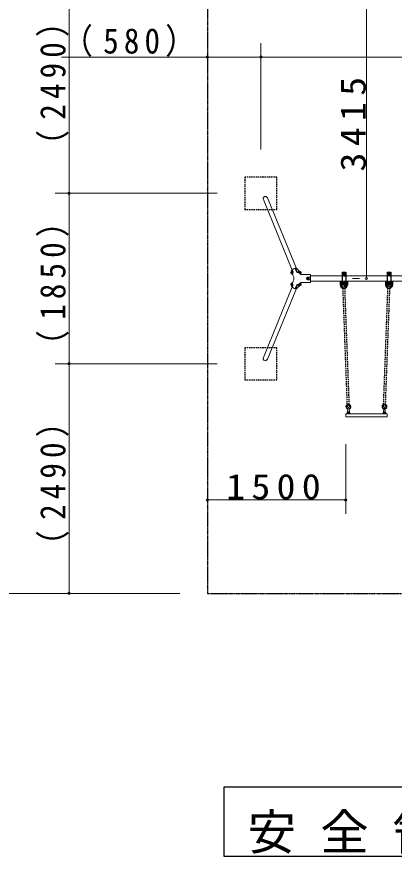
# Model space of a CAD drawing. Units: millimetres, scale not verified, with parts at other scales. Extents: x -35408 to 50, y -49934 to 13350.
# Drawn here: x -7526 to -6162, y 2678 to 5713 of the extents above; entities that cross this region are included whole.
import ezdxf

# ---------------------------------------------------------------- set-up
doc = ezdxf.new("R2010")
doc.units = ezdxf.units.MM
doc.linetypes.add('USER3', pattern=[8, 3, -1, 1, -1, 1, -1])
doc.linetypes.add('USER4', pattern=[8, 5, -3])
doc.layers.add('線', color=2, linetype='Continuous', lineweight=25)
doc.layers.add('補助', color=2, linetype='Continuous', lineweight=25)
doc.styles.add('ＭＳ ゴシック', font='')
doc.styles.get('ＭＳ ゴシック').set_extended_font_data('MS Gothic')

# ---------------------------------------------------------------- blocks, each defined once
blk = doc.blocks.new('dimension_origin')
at = {"color": 0, "linetype": 'Continuous', "lineweight": -2}
blk.add_circle((0, 0), 1.25, dxfattribs=at)

msp = doc.modelspace()

# ---------------------------------------------------------------- linework, layer by layer
at = {"layer": '線', "color": 7, "lineweight": 13}
for p, q in [((-6530.077, 4796.273), (-6634.52, 5051.58)), ((-6515.175, 4802.631), (-6619.526, 5057.713)), ((-6532.196, 4790.788), (-6531.786, 4796.273)), ((-6531.786, 4796.273), (-6529.966, 4796.273)), ((-6504.356, 4786.212), (-6508.555, 4796.478)), ((-6530.812, 4783.03), (-6531.054, 4783.621)), ((-6528.836, 4782.676), (-6530.244, 4782.676)), ((-6526.298, 4776.473), (-6528.836, 4782.676)), ((-6500.813, 4781.083), (-6501.657, 4783.145)), ((-6500.813, 4781.083), (-6463.575, 4781.083)), ((-6463.575, 4771.417), (-6473.575, 4771.417)), ((-6463.575, 4781.083), (-6463.575, 4751.75)), ((-6463.575, 4776.5), (-6350.241, 4776.5)), ((-6336.908, 4776.5), (-6186.908, 4776.5)), ((-6173.575, 4776.5), (-5973.575, 4776.5)), ((-6530.077, 4736.56), (-6634.52, 4481.254)), ((-6532.196, 4742.045), (-6531.786, 4736.56)), ((-6531.786, 4736.56), (-6529.966, 4736.56)), ((-6530.812, 4749.804), (-6531.054, 4749.212)), ((-6528.836, 4750.158), (-6530.244, 4750.158)), ((-6526.298, 4756.36), (-6528.836, 4750.158)), ((-6504.356, 4746.622), (-6508.555, 4736.356)), ((-6508.474, 4736.56), (-6506.64, 4736.56)), ((-6500.813, 4751.75), (-6501.657, 4749.689)), ((-6500.813, 4751.75), (-6463.575, 4751.75)), ((-6463.575, 4761.417), (-6473.575, 4761.417)), ((-6463.575, 4756.333), (-6350.241, 4756.333)), ((-6336.908, 4756.333), (-6186.908, 4756.333)), ((-6173.575, 4756.333), (-5973.575, 4756.333)), ((-6515.175, 4730.202), (-6619.526, 4475.12)), ((-6331.908, 4278.184), (-6331.908, 4280.717)), ((-6331.508, 4281.117), (-6322.308, 4281.117)), ((-6330.145, 4282.347), (-6328.902, 4298.273)), ((-6323.671, 4282.347), (-6324.914, 4298.273)), ((-6321.908, 4278.184), (-6321.908, 4280.717)), ((-6201.908, 4278.184), (-6201.908, 4280.717)), ((-6201.508, 4281.117), (-6192.308, 4281.117)), ((-6200.145, 4282.347), (-6198.902, 4298.273)), ((-6193.671, 4282.347), (-6194.914, 4298.273)), ((-6191.908, 4278.184), (-6191.908, 4280.717)), ((-6336.908, 4276.117), (-6336.908, 4267.784)), ((-6335.241, 4277.784), (-6188.575, 4277.784)), ((-6335.241, 4266.117), (-6188.575, 4266.117)), ((-6331.508, 4277.784), (-6322.308, 4277.784)), ((-6201.508, 4277.784), (-6192.308, 4277.784)), ((-6186.908, 4276.117), (-6186.908, 4267.784))]:
    msp.add_line(p, q, dxfattribs=at)
at = {"layer": '線'}
for p, q in [((-6530.125, 4792.213), (-6531.786, 4796.273)), ((-6528.305, 4792.213), (-6529.966, 4796.273)), ((-6512.797, 4788.076), (-6519.028, 4803.305)), ((-6518.445, 4801.881), (-6518.338, 4803.302)), ((-6512.492, 4789.01), (-6518.338, 4803.302)), ((-6508.474, 4796.273), (-6506.64, 4796.273)), ((-6504.979, 4792.213), (-6506.64, 4796.273)), ((-6533.859, 4784.455), (-6534.05, 4784.723)), ((-6533.859, 4790.788), (-6534.039, 4790.536)), ((-6533.597, 4790.788), (-6533.859, 4790.788)), ((-6533.859, 4784.455), (-6533.597, 4784.455)), ((-6530.972, 4790.788), (-6533.597, 4790.788)), ((-6533.597, 4784.455), (-6530.972, 4784.455)), ((-6532.907, 4787.621), (-6530.654, 4787.621)), ((-6531.289, 4791.621), (-6530.468, 4791.621)), ((-6531.289, 4783.621), (-6530.468, 4783.621)), ((-6530.654, 4787.621), (-6530.972, 4790.788)), ((-6530.972, 4784.455), (-6530.654, 4787.621)), ((-6504.82, 4791.621), (-6504.502, 4791.621)), ((-6504.194, 4791.205), (-6503.517, 4791.205)), ((-6500.291, 4790.788), (-6503.226, 4790.788)), ((-6499.973, 4787.621), (-6502.882, 4787.621)), ((-6502.513, 4784.455), (-6500.291, 4784.455)), ((-6500.271, 4790.788), (-6500.291, 4790.788)), ((-6500.291, 4784.455), (-6500.271, 4784.455)), ((-6475.403, 4769.583), (-6477.231, 4766.417)), ((-6477.231, 4766.417), (-6475.403, 4763.25)), ((-6471.746, 4769.583), (-6475.403, 4769.583)), ((-6469.918, 4766.417), (-6471.746, 4769.583)), ((-6471.746, 4763.25), (-6469.918, 4766.417)), ((-6350.241, 4789.75), (-6336.908, 4789.75)), ((-6350.241, 4789.75), (-6350.241, 4743.083)), ((-6349.567, 4778.354), (-6337.567, 4778.354)), ((-6343.555, 4788.419), (-6346.721, 4786.591)), ((-6346.721, 4786.591), (-6346.721, 4782.934)), ((-6346.721, 4782.934), (-6343.555, 4781.106)), ((-6340.388, 4786.591), (-6343.555, 4788.419)), ((-6343.555, 4781.106), (-6340.388, 4782.934)), ((-6340.388, 4782.934), (-6340.388, 4786.591)), ((-6336.908, 4789.75), (-6336.908, 4743.083)), ((-6186.908, 4789.75), (-6173.575, 4789.75)), ((-6186.908, 4789.75), (-6186.908, 4743.083)), ((-6186.233, 4778.354), (-6174.233, 4778.354)), ((-6180.221, 4788.419), (-6183.388, 4786.591)), ((-6183.388, 4786.591), (-6183.388, 4782.934)), ((-6183.388, 4782.934), (-6180.221, 4781.106)), ((-6177.055, 4786.591), (-6180.221, 4788.419)), ((-6180.221, 4781.106), (-6177.055, 4782.934)), ((-6177.055, 4782.934), (-6177.055, 4786.591)), ((-6173.575, 4789.75), (-6173.575, 4743.083)), ((-6533.859, 4742.045), (-6534.05, 4742.314)), ((-6533.859, 4748.379), (-6534.039, 4748.127)), ((-6533.597, 4748.379), (-6533.859, 4748.379)), ((-6533.859, 4742.045), (-6533.597, 4742.045)), ((-6530.972, 4748.379), (-6533.597, 4748.379)), ((-6533.597, 4742.045), (-6530.972, 4742.045)), ((-6532.907, 4745.212), (-6530.654, 4745.212)), ((-6530.125, 4740.621), (-6531.786, 4736.56)), ((-6531.289, 4749.212), (-6530.468, 4749.212)), ((-6531.289, 4741.212), (-6530.468, 4741.212)), ((-6530.654, 4745.212), (-6530.972, 4748.379)), ((-6530.972, 4742.045), (-6530.654, 4745.212)), ((-6528.305, 4740.621), (-6529.966, 4736.56)), ((-6512.797, 4744.757), (-6519.028, 4729.528)), ((-6512.492, 4743.823), (-6518.338, 4729.532)), ((-6504.979, 4740.621), (-6506.64, 4736.56)), ((-6504.82, 4741.212), (-6504.502, 4741.212)), ((-6504.194, 4741.629), (-6503.517, 4741.629)), ((-6503.226, 4742.045), (-6500.291, 4742.045)), ((-6499.973, 4745.212), (-6502.882, 4745.212)), ((-6500.291, 4748.379), (-6502.513, 4748.379)), ((-6500.271, 4748.379), (-6500.291, 4748.379)), ((-6500.291, 4742.045), (-6500.271, 4742.045)), ((-6475.403, 4763.25), (-6471.746, 4763.25)), ((-6356.575, 4756.333), (-6356.575, 4743.917)), ((-6352.241, 4756.333), (-6352.241, 4743.917)), ((-6350.241, 4743.083), (-6336.908, 4743.083)), ((-6349.575, 4754.479), (-6337.575, 4754.479)), ((-6343.575, 4751.732), (-6346.741, 4749.904)), ((-6346.741, 4749.904), (-6346.741, 4746.247)), ((-6346.741, 4746.247), (-6343.575, 4744.419)), ((-6340.408, 4749.904), (-6343.575, 4751.732)), ((-6343.575, 4744.419), (-6340.408, 4746.247)), ((-6340.408, 4746.247), (-6340.408, 4749.904)), ((-6334.908, 4756.333), (-6334.908, 4743.917)), ((-6334.908, 4750.583), (-6330.575, 4750.583)), ((-6330.575, 4756.333), (-6330.575, 4743.917)), ((-6193.241, 4756.333), (-6193.241, 4743.917)), ((-6188.908, 4756.333), (-6188.908, 4743.917)), ((-6186.908, 4743.083), (-6173.575, 4743.083)), ((-6186.241, 4754.479), (-6174.241, 4754.479)), ((-6180.241, 4751.732), (-6183.408, 4749.904)), ((-6183.408, 4749.904), (-6183.408, 4746.247)), ((-6183.408, 4746.247), (-6180.241, 4744.419)), ((-6177.075, 4749.904), (-6180.241, 4751.732)), ((-6180.241, 4744.419), (-6177.075, 4746.247)), ((-6177.075, 4746.247), (-6177.075, 4749.904)), ((-6171.575, 4756.333), (-6171.575, 4743.917)), ((-6171.575, 4750.583), (-6167.241, 4750.583)), ((-6167.241, 4756.333), (-6167.241, 4743.917)), ((-6518.445, 4730.952), (-6518.338, 4729.532)), ((-6330.491, 4282.117), (-6323.325, 4282.117)), ((-6330.491, 4282.117), (-6330.491, 4281.117)), ((-6330.491, 4281.117), (-6323.325, 4281.117)), ((-6330.408, 4282.451), (-6330.408, 4282.117)), ((-6330.408, 4282.451), (-6323.408, 4282.451)), ((-6330.408, 4282.117), (-6323.408, 4282.117)), ((-6328.575, 4284.051), (-6325.241, 4284.051)), ((-6323.704, 4281.117), (-6323.972, 4282.117)), ((-6323.325, 4281.117), (-6323.593, 4282.117)), ((-6323.408, 4282.451), (-6323.408, 4282.117)), ((-6323.325, 4282.117), (-6323.325, 4281.117)), ((-6200.491, 4282.117), (-6193.325, 4282.117)), ((-6200.491, 4282.117), (-6200.491, 4281.117)), ((-6200.491, 4281.117), (-6193.325, 4281.117)), ((-6200.408, 4282.451), (-6200.408, 4282.117)), ((-6200.408, 4282.451), (-6193.408, 4282.451)), ((-6200.408, 4282.117), (-6193.408, 4282.117)), ((-6198.575, 4284.051), (-6195.241, 4284.051)), ((-6193.704, 4281.117), (-6193.972, 4282.117)), ((-6193.325, 4281.117), (-6193.593, 4282.117)), ((-6193.408, 4282.451), (-6193.408, 4282.117)), ((-6193.325, 4282.117), (-6193.325, 4281.117))]:
    msp.add_line(p, q, dxfattribs=at)
at = {"layer": '線', "color": 4, "linetype": 'USER4'}
for p, q in [((-6350.241, 4776.5), (-6336.908, 4776.5)), ((-6186.908, 4776.5), (-6173.575, 4776.5)), ((-6350.241, 4756.333), (-6336.908, 4756.333)), ((-6330.58, 4302.65), (-6347.072, 4743.786)), ((-6323.585, 4302.912), (-6340.077, 4744.047)), ((-6200.231, 4302.912), (-6183.739, 4744.047)), ((-6193.236, 4302.65), (-6176.744, 4743.786)), ((-6186.908, 4756.333), (-6173.575, 4756.333))]:
    msp.add_line(p, q, dxfattribs=at)
at = {"layer": '線', "linetype": 'USER3'}
msp.add_lwpolyline([(-6836.908, 3628.083), (-4316.908, 3628.083), (-4316.908, 5904.75), (-6836.908, 5904.75)], close=True, dxfattribs=at)
at = {"layer": '線', "color": 4, "linetype": 'USER4'}
for points in [[(-6701.908, 5016.417), (-6585.241, 5016.417), (-6585.241, 5133.083), (-6701.908, 5133.083)], [(-6701.908, 4399.75), (-6585.241, 4399.75), (-6585.241, 4516.417), (-6701.908, 4516.417)]]:
    msp.add_lwpolyline(points, close=True, dxfattribs=at)
at = {"layer": '線'}
for centre, radius in [((-6473.575, 4766.417), 4), ((-6473.575, 4766.417), 3.167), ((-6343.555, 4784.762), 4), ((-6343.555, 4784.762), 3.167), ((-6180.221, 4784.762), 4), ((-6180.221, 4784.762), 3.167), ((-6343.575, 4748.075), 4), ((-6343.575, 4748.075), 3.167), ((-6180.241, 4748.075), 4), ((-6180.241, 4748.075), 3.167)]:
    msp.add_circle(centre, radius, dxfattribs=at)
for centre, radius, start, end in [((-6553.104, 4785.717), 23.88, 357.41378, 15.78562), ((-6527.958, 4785.717), 23.88, 0.70191, 15.78562), ((-6500.071, 4787.621), 2.667, 272.36259, 87.63741), ((-6553.104, 4747.117), 23.88, 344.21438, 2.58622), ((-6527.958, 4747.117), 23.88, 344.21438, 359.29809), ((-6500.071, 4745.212), 2.667, 272.36259, 87.63741), ((-6343.575, 4743.917), 13, 180, 0), ((-6343.575, 4743.917), 8.667, 180, 0), ((-6180.241, 4743.917), 13, 180, 0), ((-6180.241, 4743.917), 8.667, 180, 0), ((-6326.908, 4280.291), 4.113, 113.90552, 148.31866), ((-6326.908, 4280.291), 4.113, 31.68134, 66.09448), ((-6196.908, 4280.291), 4.113, 113.90552, 148.31866), ((-6196.908, 4280.291), 4.113, 31.68134, 66.09448)]:
    msp.add_arc(centre, radius, start, end, dxfattribs=at)
at = {"layer": '線', "color": 7, "lineweight": 13}
for centre, radius, start, end in [((-6550.88, 4766.417), 26.559, 337.75105, 22.24895), ((-6473.575, 4766.417), 5, 90, 270), ((-6327.082, 4302.781), 9, 92.14107, 256.17924), ((-6327.082, 4302.781), 6.667, 92.14107, 252.8573), ((-6327.082, 4302.781), 9, 286.07159, 92.14107), ((-6327.082, 4302.781), 6.667, 290.22522, 92.14107), ((-6196.734, 4302.781), 9, 87.85894, 253.92842), ((-6196.734, 4302.781), 6.667, 87.85894, 249.77479), ((-6196.734, 4302.781), 6.667, 287.14271, 87.85894), ((-6196.734, 4302.781), 9, 283.82077, 87.85894), ((-6331.508, 4280.717), 0.4, 90, 180), ((-6331.475, 4282.451), 1.333, 270, 355.53578), ((-6326.908, 4298.117), 2, 4.46422, 175.53578), ((-6322.341, 4282.451), 1.333, 184.46422, 270), ((-6322.308, 4280.717), 0.4, 0, 90), ((-6201.508, 4280.717), 0.4, 90, 180), ((-6201.475, 4282.451), 1.333, 270, 355.53578), ((-6196.908, 4298.117), 2, 4.46422, 175.53578), ((-6192.341, 4282.451), 1.333, 184.46422, 270), ((-6192.308, 4280.717), 0.4, 0, 90), ((-6335.241, 4276.117), 1.667, 90, 180), ((-6335.241, 4267.784), 1.667, 180, 270), ((-6331.508, 4278.184), 0.4, 180, 270), ((-6322.308, 4278.184), 0.4, 270, 0), ((-6201.508, 4278.184), 0.4, 180, 270), ((-6192.308, 4278.184), 0.4, 270, 0), ((-6188.575, 4276.117), 1.667, 0, 90), ((-6188.575, 4267.784), 1.667, 270, 0)]:
    msp.add_arc(centre, radius, start, end, dxfattribs=at)
for centre, major_axis, ratio, start_param, end_param in [((-6627.023, 5054.647), (-3.383, 8.27), 0.906514, 4.71238898, 7.85398163), ((-6518.835, 4791.682), (-11.724, -4.796), 0.906974, 4.37253431, 5.45487231), ((-6520.279, 4791.682), (-11.724, -4.796), 0.906974, 3.14159265, 4.20126595), ((-6530.244, 4784.639), (0, -1.963), 0.507131, 5.67511878, 6.28318531), ((-6530.244, 4748.194), (0, 1.963), 0.507131, 0, 0.60806652), ((-6518.835, 4741.152), (-11.724, 4.796), 0.906974, 0.82831299, 1.910651), ((-6520.279, 4741.152), (-11.724, 4.796), 0.906974, 2.08191936, 3.14159265), ((-6627.023, 4478.187), (-3.383, -8.27), 0.906514, 4.71238898, 7.85398163)]:
    msp.add_ellipse(centre, major_axis=major_axis, ratio=ratio, start_param=start_param, end_param=end_param, dxfattribs=at)
at = {"layer": '線'}
for centre in [(-6533.915, 4787.621), (-6533.915, 4745.212)]:
    msp.add_ellipse(centre, major_axis=(0, -3), ratio=0.173648, dxfattribs=at)
for centre, major_axis, ratio, start_param, end_param in [((-6533.066, 4789.205), (0.159, -1.583), 0.233139, 3.14159265, 6.23645151), ((-6533.066, 4786.038), (0.159, 1.583), 0.233139, 0.0467338, 3.14159265), ((-6531.289, 4787.621), (0, 4), 0.173648, 2.4843285, 6.94044946), ((-6530.244, 4784.639), (0, -1.963), 0.507131, 5.67511878, 7.85398163), ((-6530.468, 4787.621), (0, 4), 0.173648, 3.14159265, 6.28318531), ((-6513.173, 4777.843), (11.711, 4.791), 0.782052, 0.05658042, 1.23057601), ((-6514.959, 4778.678), (11.711, 4.791), 0.782052, 0.53468094, 1.05909327), ((-6504.502, 4787.621), (0, 4), 0.173648, 4.25384639, 6.28318531), ((-6503.517, 4787.621), (0, 3.583), 0.173648, 3.93507632, 6.28318531), ((-6500.131, 4789.205), (0.158, -1.583), 0.232753, 6.28318531, 9.37839809), ((-6500.131, 4786.038), (0.158, 1.583), 0.232753, 3.18797253, 6.28318531), ((-6500.235, 4787.621), (0, 3), 0.173648, 4.43878695, 4.98599101), ((-6533.066, 4746.795), (0.159, -1.583), 0.233139, 3.14159265, 6.23645151), ((-6533.066, 4743.629), (0.159, 1.583), 0.233139, 0.0467338, 3.14159265), ((-6531.289, 4745.212), (0, 4), 0.173648, 2.4843285, 6.94044946), ((-6530.244, 4748.194), (0, 1.963), 0.507131, 4.71238898, 6.89125183), ((-6530.468, 4745.212), (0, 4), 0.173648, 3.14159265, 6.28318531), ((-6513.173, 4754.99), (11.711, -4.791), 0.782052, 5.05260929, 6.22660489), ((-6514.959, 4754.155), (11.711, -4.791), 0.782052, 5.22409204, 5.74850437), ((-6504.502, 4745.212), (0, 4), 0.173648, 3.14159265, 5.1709316), ((-6503.517, 4745.212), (0, 3.583), 0.173648, 3.14159265, 5.48970186), ((-6500.131, 4746.795), (0.158, -1.583), 0.232753, 6.28318531, 9.37839809), ((-6500.131, 4743.629), (0.158, 1.583), 0.232753, 3.18797253, 6.28318531), ((-6500.235, 4745.212), (0, 3), 0.173648, 4.43878695, 4.98599101)]:
    msp.add_ellipse(centre, major_axis=major_axis, ratio=ratio, start_param=start_param, end_param=end_param, dxfattribs=at)
for points, knots in [([(-6528.846, 4785.659), (-6528.854, 4785.559), (-6528.861, 4785.46), (-6528.868, 4785.361), (-6528.875, 4785.261), (-6528.88, 4785.162), (-6528.885, 4785.063), (-6528.89, 4784.963), (-6528.894, 4784.864), (-6528.897, 4784.764), (-6528.9, 4784.665), (-6528.902, 4784.565), (-6528.904, 4784.466), (-6528.905, 4784.366), (-6528.906, 4784.267), (-6528.905, 4784.167), (-6528.905, 4784.067), (-6528.904, 4783.968), (-6528.902, 4783.868), (-6528.9, 4783.769), (-6528.897, 4783.669), (-6528.893, 4783.57), (-6528.889, 4783.47), (-6528.885, 4783.371), (-6528.879, 4783.271), (-6528.874, 4783.172), (-6528.867, 4783.073), (-6528.86, 4782.973), (-6528.853, 4782.874), (-6528.844, 4782.775), (-6528.836, 4782.676)], [0, 0, 0, 0, 1, 1, 1, 2, 2, 2, 3, 3, 3, 4, 4, 4, 5, 5, 5, 6, 6, 6, 7, 7, 7, 8, 8, 8, 9, 9, 9, 10, 10, 10, 10]), ([(-6528.305, 4792.213), (-6528.269, 4792.069), (-6528.232, 4791.926), (-6528.202, 4791.781), (-6528.172, 4791.637), (-6528.144, 4791.491), (-6528.124, 4791.345), (-6528.103, 4791.198), (-6528.086, 4791.051), (-6528.077, 4790.903), (-6528.068, 4790.756), (-6528.064, 4790.608), (-6528.069, 4790.46), (-6528.075, 4790.312), (-6528.089, 4790.165), (-6528.108, 4790.018), (-6528.128, 4789.872), (-6528.157, 4789.726), (-6528.187, 4789.582), (-6528.218, 4789.437), (-6528.255, 4789.294), (-6528.292, 4789.151), (-6528.33, 4789.007), (-6528.371, 4788.865), (-6528.41, 4788.723), (-6528.449, 4788.58), (-6528.49, 4788.438), (-6528.527, 4788.295), (-6528.564, 4788.152), (-6528.601, 4788.008), (-6528.632, 4787.864), (-6528.663, 4787.719), (-6528.69, 4787.573), (-6528.712, 4787.427), (-6528.735, 4787.281), (-6528.753, 4787.134), (-6528.768, 4786.987), (-6528.784, 4786.84), (-6528.795, 4786.693), (-6528.805, 4786.545), (-6528.815, 4786.398), (-6528.822, 4786.25), (-6528.829, 4786.102), (-6528.836, 4785.954), (-6528.841, 4785.806), (-6528.846, 4785.659)], [0, 0, 0, 0, 1, 1, 1, 2, 2, 2, 3, 3, 3, 4, 4, 4, 5, 5, 5, 6, 6, 6, 7, 7, 7, 8, 8, 8, 9, 9, 9, 10, 10, 10, 11, 11, 11, 12, 12, 12, 13, 13, 13, 14, 14, 14, 15, 15, 15, 15]), ([(-6528.846, 4747.175), (-6528.854, 4747.274), (-6528.861, 4747.373), (-6528.868, 4747.473), (-6528.875, 4747.572), (-6528.88, 4747.671), (-6528.885, 4747.771), (-6528.89, 4747.87), (-6528.894, 4747.97), (-6528.897, 4748.069), (-6528.9, 4748.169), (-6528.902, 4748.268), (-6528.904, 4748.368), (-6528.905, 4748.467), (-6528.906, 4748.567), (-6528.905, 4748.666), (-6528.905, 4748.766), (-6528.904, 4748.865), (-6528.902, 4748.965), (-6528.9, 4749.064), (-6528.897, 4749.164), (-6528.893, 4749.264), (-6528.889, 4749.363), (-6528.885, 4749.462), (-6528.879, 4749.562), (-6528.874, 4749.661), (-6528.867, 4749.761), (-6528.86, 4749.86), (-6528.853, 4749.959), (-6528.844, 4750.058), (-6528.836, 4750.158)], [0, 0, 0, 0, 1, 1, 1, 2, 2, 2, 3, 3, 3, 4, 4, 4, 5, 5, 5, 6, 6, 6, 7, 7, 7, 8, 8, 8, 9, 9, 9, 10, 10, 10, 10]), ([(-6528.305, 4740.621), (-6528.269, 4740.764), (-6528.232, 4740.907), (-6528.202, 4741.052), (-6528.172, 4741.197), (-6528.144, 4741.342), (-6528.124, 4741.489), (-6528.103, 4741.635), (-6528.086, 4741.782), (-6528.077, 4741.93), (-6528.068, 4742.077), (-6528.064, 4742.226), (-6528.069, 4742.373), (-6528.075, 4742.521), (-6528.089, 4742.669), (-6528.108, 4742.815), (-6528.128, 4742.961), (-6528.157, 4743.107), (-6528.187, 4743.252), (-6528.218, 4743.396), (-6528.255, 4743.54), (-6528.292, 4743.683), (-6528.33, 4743.826), (-6528.371, 4743.968), (-6528.41, 4744.111), (-6528.449, 4744.253), (-6528.49, 4744.395), (-6528.527, 4744.538), (-6528.564, 4744.682), (-6528.601, 4744.825), (-6528.632, 4744.97), (-6528.663, 4745.114), (-6528.69, 4745.26), (-6528.712, 4745.406), (-6528.735, 4745.552), (-6528.753, 4745.699), (-6528.768, 4745.846), (-6528.784, 4745.993), (-6528.795, 4746.141), (-6528.805, 4746.288), (-6528.815, 4746.436), (-6528.822, 4746.584), (-6528.829, 4746.731), (-6528.836, 4746.879), (-6528.841, 4747.027), (-6528.846, 4747.175)], [0, 0, 0, 0, 1, 1, 1, 2, 2, 2, 3, 3, 3, 4, 4, 4, 5, 5, 5, 6, 6, 6, 7, 7, 7, 8, 8, 8, 9, 9, 9, 10, 10, 10, 11, 11, 11, 12, 12, 12, 13, 13, 13, 14, 14, 14, 15, 15, 15, 15])]:
    msp.add_open_spline(points, degree=3, knots=knots, dxfattribs=at)
at = {"layer": '補助', "lineweight": 13}
for p, q in [((-7336.908, 5074.75), (-7336.908, 5904.75)), ((-6261.908, 4766.417), (-6261.908, 5904.75)), ((-6643.575, 5233.083), (-6643.575, 5616.716)), ((-6643.575, 5233.083), (-6643.575, 5616.716)), ((-7364.289, 5566.716), (-6643.575, 5566.716)), ((-6643.575, 5566.716), (-5576.908, 5566.716)), ((-6801.908, 5074.75), (-7386.908, 5074.75)), ((-6801.908, 5074.75), (-7386.908, 5074.75)), ((-7336.908, 4458.083), (-7336.908, 5074.75)), ((-6286.908, 4766.417), (-6311.908, 4766.417)), ((-6801.908, 4458.083), (-7386.908, 4458.083)), ((-6801.908, 4458.083), (-7386.908, 4458.083)), ((-7336.908, 3628.083), (-7336.908, 4458.083)), ((-6336.908, 4167.784), (-6336.908, 3916.117)), ((-6336.908, 3966.117), (-6836.908, 3966.117)), ((-6936.908, 3628.083), (-7886.908, 3628.083)), ((-6936.908, 3628.083), (-7386.908, 3628.083))]:
    msp.add_line(p, q, dxfattribs=at)
at = {"layer": '補助'}
msp.add_lwpolyline([(-6776.908, 2928.083), (-6776.908, 2678.083), (-4376.908, 2678.083), (-4376.908, 2928.083)], close=True, dxfattribs=at)

# ---------------------------------------------------------------- block references
at = {"layer": '補助', "lineweight": 13, "xscale": 3.33, "yscale": 3.33}
for p in [(-6836.908, 5566.716), (-6643.575, 5566.716), (-6836.908, 3966.117)]:
    msp.add_blockref('dimension_origin', p, dxfattribs=at)
for p, rotation in [((-6643.575, 5566.716), 180), ((-7336.908, 5074.75), 90), ((-7336.908, 5074.75), 270), ((-6261.908, 4766.417), 90), ((-7336.908, 4458.083), 90), ((-7336.908, 4458.083), 270), ((-6336.908, 3966.117), 180), ((-7336.908, 3628.083), 90)]:
    msp.add_blockref('dimension_origin', p, dxfattribs=dict(at, rotation=rotation))

# ---------------------------------------------------------------- texts
at = {"layer": '補助', "attachment_point": 8, "style": 'ＭＳ ゴシック'}
for s, insert, char_height in [('\\T1.33;\\W0.9;（580）', (-7101.432, 5567.716), 91.64), ('\\T1.33;\\W1.1;1500', (-6586.908, 3967.117), 91.64), ('\\T1.5;安全領域\\~S=1／150', (-5576.908, 2686.417), 128.3)]:
    msp.add_mtext(s, dxfattribs=dict(at, insert=insert, char_height=char_height))
at = {"layer": '補助', "char_height": 91.64, "attachment_point": 8, "rotation": 90, "style": 'ＭＳ ゴシック'}
for s, insert in [('\\T1.33;\\W0.9;（2490）', (-7337.908, 5489.75)), ('\\T1.33;\\W1.1;3415', (-6262.908, 5335.583)), ('\\T1.33;\\W0.9;（1850）', (-7337.908, 4766.417)), ('\\T1.33;\\W0.9;（2490）', (-7337.908, 4043.083))]:
    msp.add_mtext(s, dxfattribs=dict(at, insert=insert))

doc.saveas('drawing.dxf')
